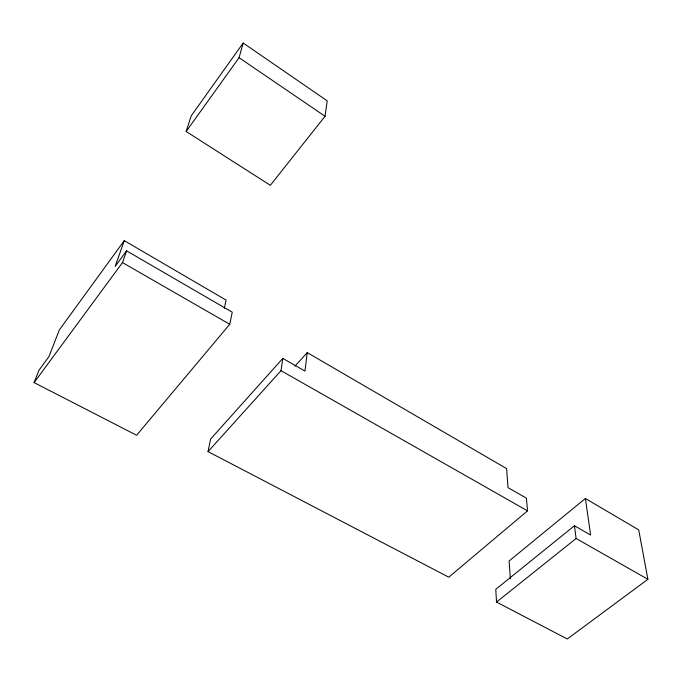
<?xml version="1.0" encoding="UTF-8"?>
<svg xmlns="http://www.w3.org/2000/svg" width="682" height="682" viewBox="0 0 682 682"><rect width="100%" height="100%" fill="white"/><g stroke="black" fill="none" stroke-linecap="round" stroke-linejoin="round"><path stroke-width="1.02" d="M307.25 352.611L304.965 371.085L282.834 358.382L210.619 439.055L208.044 451.612L448.773 577.177L527.536 510.861L526.393 498.175L508.013 487.63L506.607 468.611L307.25 352.611L294.88 366.225M325.05 116.272L327.19 100.834L243.167 43.017L191.199 115.855L186.152 131.49L270.345 185.308L325.05 116.272L239.067 57.697L243.167 43.017M208.044 451.612L281.018 370.667L282.834 358.382M124.269 240.644L59.334 329.918L48.899 356.72L38.959 370.258L34.1 382.593L136.613 435.261L229.732 324.282L232.264 312.203L126.579 250.84L115.156 266.415L124.269 240.644L226.083 300.097L224.301 308.247M34.1 382.593L122.504 262.587L126.579 250.84M186.152 131.49L239.067 57.697M585.395 498.482L590.629 535.046L574.457 525.762L495.78 589.316L496.522 602.078L567.279 638.983L647.9 579.308L638.71 529.888L585.395 498.482L509.113 560.979L510.375 578.822M496.522 602.078L576.111 538.482L574.457 525.762M281.018 370.667L527.536 510.861M576.111 538.482L647.9 579.308M122.504 262.587L229.732 324.282"/></g></svg>
